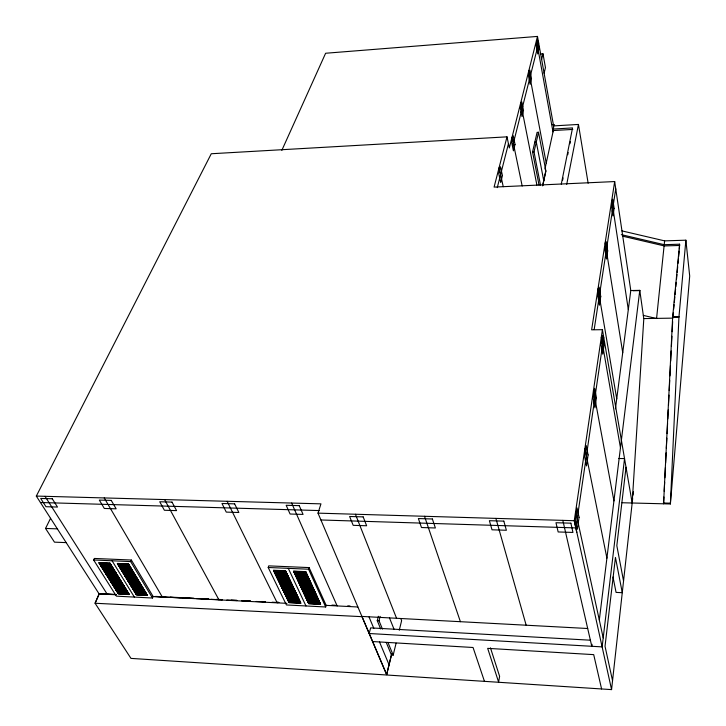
<?xml version="1.0" encoding="UTF-8"?>
<svg xmlns="http://www.w3.org/2000/svg" width="726" height="726" viewBox="0 0 726 726"><rect width="100%" height="100%" fill="white"/><g stroke="black" fill="none" stroke-linecap="round" stroke-linejoin="round"><path stroke-width="1.09" d="M622.064 502.746L670.379 503.971L678.937 317.099L685.879 240.188L664.617 240.869L621.955 230.895M663.909 497.001L663.573 503.799L672.648 317.198L679.59 244.199L664.208 244.689L621.311 234.652M664.199 491.348L664.644 482.291M664.871 477.762L665.379 467.571M665.606 463.043L666.114 452.852M666.341 448.323L666.849 438.132M667.076 433.603L667.584 423.421M667.802 418.893L668.256 409.836M668.483 405.308L668.991 395.116M669.218 390.588L669.726 380.397M669.953 375.868L670.461 365.677M670.688 361.149L671.196 350.967M671.414 346.438L671.922 336.247M672.149 331.718L672.657 321.527M670.379 503.971L689.7 276.052L685.879 240.188M673.356 312.543L672.83 318.133L644.162 318.578M673.674 309.185L674.1 304.72M674.318 302.479L674.844 296.889M675.053 294.656L675.588 289.066M675.797 286.824L676.224 282.36M676.541 279.002L676.968 274.528M677.177 272.295L677.712 266.705M678.03 263.347L678.456 258.883M678.665 256.641L679.2 251.051M679.409 248.818L679.59 244.199M664.617 240.869L656.567 318.532L643.327 315.393M281.824 150.382L325.62 53.252L537.485 36.418L509.334 147.941L507.002 136.842L211.275 153.749L36.318 496.103L99.144 593.941L95.079 603.252L130.97 658.391L611.564 689.609L632.664 498.499M633.036 495.123L633.408 491.747M626.03 467.254L616.828 545.671L623.552 581.009M599.313 620.022L639.778 290.346L630.785 290.536L615.43 408.847M592.035 644.298L591.781 646.285L562.822 520.37M594.086 403.184L595.556 393.038M603.714 337.227L575.863 527.92L320.91 519.979M507.002 136.842L494.088 187.099L614.677 181.564L591.626 329.822L602.417 329.686L574.266 520.705L576.789 532.494M613.443 203.825L594.177 329.54M612.29 211.366L615.748 188.805M566.716 184.35L578.45 124.436L553.72 125.897L553.303 130.544L544.927 169.094M561.289 184.105L572.551 127.921L553.03 129.056M562.668 180.112L563.104 177.906M567.732 154.765L568.177 152.56M569.937 143.739L570.382 141.543M542.64 185.593L545.843 170.782M542.694 185.838L545.888 171.027L538.529 132.277L537.095 132.359L532.557 151.979L539.055 185.121M540.489 185.057L534.009 151.897L538.529 132.277M544.11 73.235L545.453 67.591L542.994 53.815L540.734 53.978M391.722 653.745L386.668 674.599L362.047 616.673L95.079 603.252L99.163 593.941L116.115 594.757M541.623 59.432L542.994 53.815M386.286 642.528L391.45 655.024L393.174 655.124L396.106 643.163M399.264 630.268L401.614 620.685L400.797 618.588M391.45 655.024L386.631 674.59L318.006 513.137L320.956 503.853L36.3 496.076M536.959 49.731L538.656 42.934M514.144 140.082L512.529 146.525L538.311 44.331M521.168 112.303L522.684 106.241M508.445 143.721L497.274 187.635M380.696 628.988L377.257 620.657L378.4 616.274M382.457 629.088L379.026 620.757L380.161 616.365M325.675 606.981L326.155 605.366L309.085 567.587L268.747 565.872L268.203 567.487L286.416 604.949L325.675 606.981L308.577 569.22L309.085 567.587M152.496 598.024L153.113 596.482L131.342 560.027L94.335 558.448L93.636 559.982L116.378 596.155L152.496 598.024L130.68 561.579L131.342 560.027M66.184 542.612L54.477 542.159L45.538 528.446L50.557 518.3M553.303 130.544L572.805 129.419M534.844 142.087L536.287 142.006L543.774 180.847M532.557 151.979L534.009 151.897M552.304 124.781L554.564 124.672M679.727 245.461L664.354 245.942L622.599 236.177M633.036 290.754L639.815 290.609M672.675 316.854L678.955 316.754M672.648 317.198L678.937 317.099M618.488 458.496L624.542 458.587L602.135 646.884L369.162 633.508L370.65 627.881L590.265 640.196M663.373 503.009L670.18 503.172M40.429 502.51L319.513 510.578M318.006 513.137L574.266 520.705L611.564 689.609M45.538 528.446L57.599 528.873M93.636 559.982L130.68 561.579M268.203 567.487L308.577 569.22M99.017 562.877L110.062 563.358M117.458 563.675L128.593 564.166M273.575 570.491L285.599 571.008M293.658 571.362L305.8 571.888M99.172 563.122L110.216 563.603M117.603 563.93L128.747 564.411M273.693 570.745L285.726 571.271M293.776 571.616L305.918 572.152M99.326 563.367L110.37 563.857M117.757 564.175L128.892 564.665M273.82 570.999L285.844 571.525M293.894 571.879L306.036 572.406M99.48 563.621L110.515 564.102M117.911 564.429L129.046 564.91M273.947 571.253L285.962 571.779M294.021 572.133L306.154 572.669M99.634 563.866L110.67 564.347M118.057 564.674L129.192 565.164M274.065 571.516L286.089 572.043M294.139 572.397L306.272 572.923M99.789 564.111L110.824 564.592M118.211 564.919L129.346 565.409M274.192 571.77L286.207 572.297M294.257 572.651L306.39 573.186M99.952 564.356L110.978 564.846M118.365 565.173L129.491 565.654M274.319 572.024L286.334 572.551M294.375 572.905L306.508 573.44M100.106 564.61L111.132 565.091M118.519 565.418L129.645 565.908M274.437 572.279L286.452 572.814M294.502 573.168L306.626 573.703M100.261 564.855L111.287 565.336M118.665 565.663L129.791 566.153M274.564 572.542L286.57 573.068M294.62 573.422L306.744 573.957M100.415 565.1L111.432 565.59M118.819 565.917L129.945 566.407M274.691 572.796L286.697 573.322M294.738 573.676L306.862 574.212M100.569 565.345L111.586 565.835M118.973 566.162L130.09 566.652M274.809 573.05L286.815 573.576M294.856 573.939L306.98 574.475M100.723 565.59L111.74 566.08M119.118 566.407L130.244 566.897M274.936 573.304L286.933 573.839M294.974 574.193L307.098 574.729M100.878 565.835L111.895 566.325M119.273 566.652L130.39 567.151M275.054 573.558L287.06 574.094M295.101 574.447L307.216 574.983M101.032 566.089L112.049 566.579M119.427 566.906L130.544 567.396M275.181 573.821L287.178 574.348M295.219 574.711L307.334 575.246M101.186 566.334L112.194 566.825M119.572 567.151L130.689 567.641M275.308 574.075L287.296 574.602M295.337 574.965L307.452 575.5M101.341 566.579L112.348 567.07M119.726 567.396L130.834 567.895M275.426 574.33L287.423 574.865M295.455 575.219L307.57 575.754M101.495 566.825L112.503 567.315M119.872 567.641L130.989 568.14M275.553 574.584L287.541 575.119M295.573 575.473L307.679 576.017M101.64 567.07L112.657 567.56M120.026 567.895L131.134 568.385M275.671 574.838L287.659 575.373M295.691 575.727L307.797 576.272M101.794 567.315L112.802 567.805M120.18 568.14L131.288 568.63M275.798 575.092L287.786 575.627M295.818 575.99L307.915 576.526M101.93 567.532L112.938 568.022M120.325 568.385L131.433 568.875M275.907 575.319L287.886 575.854M295.936 576.244L308.033 576.78M102.085 567.777L113.093 568.267M120.48 568.63L131.578 569.13M276.025 575.573L288.013 576.108M296.054 576.498L308.151 577.034M102.239 568.022L113.238 568.512M120.625 568.875L131.733 569.375M276.152 575.827L288.131 576.362M296.172 576.753L308.269 577.297M102.393 568.267L113.392 568.767M120.779 569.12L131.878 569.62M276.27 576.081L288.249 576.616M296.29 577.007L308.387 577.551M102.547 568.512L113.546 569.012M120.924 569.365L132.023 569.865M276.397 576.335L288.376 576.871M296.408 577.261L308.505 577.805M102.702 568.757L113.701 569.257M121.079 569.611L132.177 570.11M276.515 576.589L288.494 577.125M296.526 577.515L308.614 578.059M102.856 569.002L113.846 569.502M121.233 569.865L132.323 570.364M276.642 576.843L288.612 577.379M296.644 577.769L308.731 578.313M103.01 569.248L114 569.747M121.378 570.11L132.468 570.609M276.76 577.097L288.73 577.633M296.762 578.032L308.849 578.577M103.165 569.493L114.154 569.992M121.532 570.355L132.622 570.854M276.887 577.351L288.857 577.887M296.889 578.286L308.967 578.831M103.31 569.738L114.3 570.237M121.678 570.6L132.767 571.099M277.005 577.606L288.975 578.15M297.007 578.54L309.085 579.085M103.464 569.983L114.454 570.482M121.832 570.845L132.922 571.344M277.132 577.86L289.093 578.404M297.125 578.794L309.203 579.339M103.618 570.228L114.608 570.727M121.977 571.09L133.067 571.589M277.25 578.114L289.211 578.658M297.243 579.049L309.321 579.593M103.773 570.473L114.753 570.972M122.131 571.335L133.212 571.843M277.377 578.368L289.338 578.912M297.361 579.303L309.43 579.847M103.927 570.718L114.908 571.217M122.277 571.58L133.357 572.088M277.495 578.622L289.456 579.167M297.478 579.557L309.548 580.101M104.081 570.963L115.062 571.462M122.431 571.825L133.511 572.333M277.622 578.876L289.574 579.421M297.596 579.811L309.666 580.364M104.235 571.208L115.207 571.707M277.74 579.121L289.692 579.675M122.576 572.07L133.657 572.578M297.714 580.065L309.784 580.618M104.381 571.453L115.361 571.952M122.73 572.315L133.802 572.823M277.867 579.375L289.819 579.92M297.832 580.319L309.902 580.873M104.526 571.68L115.498 572.179M277.976 579.611L289.928 580.165M122.894 572.587L133.965 573.095M297.969 580.6L310.029 581.154M104.68 571.925L115.652 572.424M278.103 579.865L290.046 580.419M123.048 572.832L134.119 573.34M298.087 580.854L310.147 581.408M104.834 572.17L115.806 572.669M123.193 573.077L134.265 573.585M278.221 580.119L290.164 580.664M298.204 581.109L310.256 581.662M104.989 572.415L115.951 572.914M278.348 580.373L290.291 580.918M123.347 573.322L134.41 573.83M298.322 581.363L310.374 581.916M105.134 572.651L116.106 573.159M278.466 580.628L290.409 581.172M123.493 573.567L134.555 574.075M298.44 581.617L310.492 582.17M105.288 572.896L116.251 573.404M123.638 573.812L134.709 574.32M278.593 580.882L290.527 581.426M298.558 581.871L310.61 582.424M105.442 573.141L116.405 573.649M278.711 581.127L290.645 581.68M123.792 574.057L134.855 574.565M298.676 582.125L310.728 582.679M105.597 573.386L116.559 573.894M278.838 581.381L290.763 581.934M123.937 574.302L135 574.81M298.794 582.379L310.837 582.933M105.751 573.631L116.704 574.139M124.092 574.547L135.145 575.056M278.956 581.635L290.89 582.188M298.912 582.633L310.955 583.187M105.896 573.876L116.859 574.375M279.074 581.889L291.008 582.443M124.237 574.792L135.299 575.301M299.03 582.878L311.073 583.441M106.05 574.112L117.004 574.62M279.201 582.143L291.126 582.688M124.391 575.037L135.444 575.546M299.148 583.132L311.191 583.695M106.205 574.357L117.158 574.865M124.536 575.273L135.59 575.791M279.319 582.388L291.244 582.942M299.266 583.386L311.3 583.949M106.359 574.602L117.303 575.11M279.446 582.642L291.362 583.196M124.681 575.518L135.735 576.036M299.384 583.64L311.418 584.203M106.504 574.847L117.458 575.355M279.564 582.896L291.48 583.45M124.836 575.763L135.88 576.281M299.502 583.895L311.536 584.457M106.658 575.083L117.612 575.6M124.981 576.008L136.034 576.526M279.682 583.141L291.598 583.704M299.62 584.149L311.645 584.702M106.813 575.328L117.757 575.836M279.809 583.395L291.725 583.949M125.135 576.253L136.179 576.771M299.738 584.394L311.763 584.956M106.967 575.573L117.911 576.081M125.28 576.498L136.325 577.016M279.927 583.65L291.843 584.203M299.856 584.648L311.881 585.21M107.094 575.782L118.039 576.299M280.036 583.867L291.943 584.421M125.416 576.725L136.461 577.243M299.965 584.884L311.989 585.446M107.248 576.027L118.193 576.535M280.154 584.121L292.061 584.675M125.571 576.97L136.606 577.488M300.083 585.138L312.107 585.7M107.403 576.272L118.338 576.78M125.716 577.206L136.751 577.724M280.281 584.366L292.179 584.929M300.201 585.392L312.216 585.955M107.548 576.508L118.492 577.025M280.399 584.621L292.306 585.183M125.861 577.451L136.905 577.969M300.319 585.646L312.334 586.209M107.702 576.753L118.637 577.27M280.517 584.875L292.424 585.428M126.015 577.696L137.051 578.214M300.437 585.891L312.452 586.463M107.856 576.998L118.783 577.506M126.161 577.941L137.196 578.459M280.644 585.12L292.542 585.682M300.555 586.145L312.561 586.708M108.002 577.234L118.937 577.751M280.762 585.374L292.66 585.936M126.306 578.186L137.341 578.704M300.673 586.399L312.679 586.962M108.156 577.479L119.082 577.996M280.88 585.628L292.778 586.181M126.46 578.422L137.486 578.949M300.782 586.644L312.797 587.216M108.31 577.724L119.236 578.232M126.605 578.667L137.631 579.185M281.007 585.873L292.896 586.436M300.9 586.898L312.906 587.47M108.455 577.96L119.382 578.477M281.125 586.127L293.014 586.69M126.751 578.912L137.777 579.43M301.018 587.153L313.024 587.715M108.61 578.205L119.536 578.722M126.905 579.148L137.922 579.675M281.243 586.372L293.132 586.935M301.136 587.407L313.142 587.969M108.764 578.44L119.681 578.958M127.05 579.393L138.076 579.92M281.361 586.626L293.25 587.189M301.254 587.652L313.251 588.223M108.909 578.686L119.835 579.203M281.488 586.871L293.368 587.434M127.195 579.638L138.221 580.156M301.372 587.906L313.369 588.477M109.063 578.931L119.981 579.448M127.349 579.874L138.367 580.401M281.606 587.125L293.485 587.688M301.49 588.151L313.487 588.722M109.209 579.167L120.126 579.684M281.724 587.37L293.603 587.942M127.495 580.119L138.512 580.646M301.608 588.405L313.596 588.977M109.363 579.412L120.28 579.929M281.851 587.624L293.721 588.187M127.64 580.364L138.657 580.891M301.726 588.659L313.714 589.231M109.517 579.647L120.425 580.174M127.785 580.6L138.802 581.127M281.969 587.869L293.839 588.441M301.834 588.904L313.823 589.476M109.662 579.892L120.58 580.41M282.087 588.124L293.966 588.695M127.948 580.864L138.956 581.39M301.962 589.176L313.95 589.748M109.817 580.138L120.725 580.655M282.214 588.378L294.084 588.94M128.094 581.109L139.102 581.635M302.08 589.43L314.068 590.002M109.971 580.373L120.879 580.9M128.239 581.345L139.247 581.871M282.332 588.623L294.202 589.194M302.197 589.675L314.176 590.247M110.116 580.618L121.024 581.136M282.45 588.868L294.32 589.439M128.393 581.59L139.392 582.116M302.315 589.929L314.294 590.501M110.27 580.854L121.169 581.381M282.568 589.122L294.438 589.693M128.538 581.825L139.537 582.361M302.433 590.174L314.403 590.755M110.416 581.099L121.324 581.617M128.684 582.07L139.682 582.597M282.695 589.367L294.556 589.939M302.551 590.429L314.521 591M110.57 581.335L121.469 581.862M282.813 589.621L294.674 590.193M128.829 582.316L139.828 582.842M302.66 590.674L314.639 591.254M110.715 581.571L121.614 582.098M128.983 582.551L139.973 583.087M282.931 589.866L294.792 590.438M302.778 590.928L314.748 591.499M110.869 581.816L121.768 582.343M283.049 590.12L294.91 590.692M129.128 582.797L140.118 583.323M302.896 591.173L314.866 591.754M111.014 582.052L121.914 582.579M283.167 590.365L295.028 590.937M129.273 583.032L140.263 583.568M303.014 591.427L314.975 591.999M111.169 582.297L122.059 582.824M129.419 583.277L140.408 583.804M283.294 590.61L295.146 591.182M303.132 591.672L315.093 592.253M111.323 582.533L122.213 583.06M283.412 590.864L295.264 591.436M129.564 583.513L140.554 584.049M303.241 591.926L315.202 592.498M111.468 582.778L122.358 583.305M283.53 591.109L295.373 591.681M129.709 583.758L140.699 584.285M303.359 592.171L315.32 592.752M111.623 583.014L122.503 583.541M129.863 583.994L140.844 584.53M283.648 591.354L295.491 591.935M303.477 592.416L315.438 592.997M111.768 583.25L122.658 583.786M283.766 591.608L295.609 592.18M130.008 584.239L140.989 584.766M303.595 592.67L315.547 593.251M111.922 583.495L122.803 584.022M283.893 591.853L295.727 592.425M112.067 583.731L122.948 584.258M130.154 584.475L141.134 585.011M284.011 592.098L295.845 592.679M303.713 592.915L315.665 593.496M130.299 584.72L141.28 585.256M303.822 593.169L315.774 593.75M112.203 583.949L123.084 584.484M284.12 592.325L295.954 592.906M130.426 584.929L141.407 585.465M303.922 593.378L315.874 593.968M112.358 584.185L123.229 584.72M130.571 585.165L141.552 585.7M284.238 592.57L296.072 593.151M304.04 593.632L315.991 594.213M112.503 584.43L123.384 584.956M284.356 592.824L296.19 593.396M130.716 585.401L141.697 585.946M304.158 593.877L316.1 594.467M112.648 584.666L123.529 585.201M130.871 585.646L141.842 586.181M284.474 593.069L296.308 593.65M304.276 594.131L316.218 594.712M112.802 584.902L123.674 585.437M284.592 593.314L296.426 593.895M131.016 585.882L141.987 586.417M304.394 594.376L316.327 594.957M155.509 596.409L165.682 596.899M170.202 597.117L180.375 597.607M186.028 597.87L193.942 598.251M200.721 598.578L208.634 598.959M216.548 599.331L222.192 599.603M231.24 600.039L236.894 600.311M245.933 600.738L250.452 600.956M261.759 601.5L265.144 601.663M276.452 602.199L278.711 602.308M152.279 596.491L194.087 598.487M196.347 598.596L208.779 599.195M211.039 599.304L222.338 599.848M226.857 600.057L237.03 600.547M241.549 600.765L250.588 601.201M256.233 601.473L265.271 601.899M272.059 602.226L278.838 602.553M331.945 605.094L335.339 605.257M347.763 605.856L350.023 605.965M112.947 585.147L123.819 585.673M284.719 593.559L296.544 594.14M131.161 586.127L142.133 586.662M304.503 594.621L316.445 595.211M113.102 585.383L123.974 585.918M131.306 586.363L142.278 586.898M284.837 593.814L296.662 594.385M304.621 594.875L316.554 595.456M113.247 585.619L124.119 586.154M284.955 594.059L296.771 594.639M131.451 586.599L142.414 587.143M304.738 595.12L316.672 595.701M113.401 585.855L124.264 586.39M131.597 586.844L142.559 587.379M285.073 594.304L296.889 594.884M304.847 595.365L316.781 595.955M113.546 586.1L124.409 586.635M285.191 594.549L297.007 595.129M131.742 587.08L142.704 587.624M304.965 595.61L316.899 596.2M113.701 586.336L124.563 586.871M285.309 594.794L297.125 595.374M131.887 587.316L142.85 587.86M305.083 595.865L317.008 596.454M113.846 586.572L124.709 587.107M132.032 587.561L142.995 588.096M285.427 595.039L297.243 595.629M305.201 596.11L317.117 596.699M113.991 586.808L124.854 587.352M285.545 595.293L297.361 595.874M132.177 587.797L143.14 588.341M305.31 596.355L317.235 596.944M114.145 587.053L124.999 587.588M285.672 595.538L297.478 596.119M132.323 588.033L143.285 588.577M305.428 596.6L317.344 597.189M114.291 587.289L125.144 587.824M132.477 588.278L143.43 588.813M285.79 595.783L297.596 596.364M305.546 596.854L317.462 597.444M114.445 587.525L125.299 588.06M285.908 596.028L297.705 596.609M132.622 588.514L143.566 589.058M305.655 597.099L317.571 597.689M114.59 587.761L125.444 588.305M132.767 588.75L143.712 589.294M286.026 596.273L297.823 596.863M305.773 597.344L317.689 597.934M114.726 587.978L125.571 588.514M286.135 596.491L297.932 597.081M132.931 589.022L143.875 589.566M305.9 597.625L317.816 598.215M114.871 588.214L125.725 588.75M286.253 596.745L298.05 597.326M115.017 588.45L125.87 588.995M133.076 589.258L144.02 589.802M286.371 596.99L298.168 597.571M306.018 597.87L317.924 598.46M133.221 589.503L144.165 590.047M306.136 598.115L318.042 598.714M115.171 588.686L126.015 589.231M286.489 597.235L298.277 597.816M133.366 589.739L144.311 590.283M306.245 598.36L318.151 598.959M115.316 588.922L126.161 589.467M286.607 597.48L298.395 598.07M115.461 589.158L126.306 589.703M133.511 589.975L144.456 590.519M286.725 597.725L298.513 598.315M306.363 598.614L318.269 599.204M133.657 590.211L144.592 590.755M306.481 598.859L318.378 599.449M115.615 589.403L126.451 589.939M286.843 597.97L298.631 598.56M115.761 589.639L126.596 590.184M133.802 590.447L144.737 591M286.961 598.215L298.749 598.805M306.59 599.104L318.487 599.694M133.947 590.692L144.882 591.236M306.708 599.349L318.605 599.948M115.906 589.875L126.741 590.419M287.079 598.46L298.858 599.05M134.092 590.928L145.028 591.472M306.826 599.594L318.714 600.193M116.06 590.111L126.896 590.655M287.197 598.705L298.976 599.295M116.205 590.347L127.041 590.891M134.237 591.164L145.164 591.708M287.315 598.95L299.094 599.54M306.935 599.839L318.823 600.438M134.383 591.4L145.309 591.953M307.053 600.084L318.941 600.683M116.351 590.583L127.186 591.127M287.432 599.195L299.212 599.785M116.505 590.819L127.331 591.363M134.528 591.636L145.454 592.189M287.55 599.44L299.33 600.03M307.171 600.329L319.05 600.928M134.673 591.871L145.599 592.425M307.279 600.574L319.168 601.173M116.65 591.055L127.477 591.599M287.668 599.685L299.439 600.275M134.818 592.107L145.735 592.661M307.397 600.819L319.277 601.418M116.795 591.291L127.622 591.835M287.786 599.93L299.557 600.52M116.94 591.527L127.767 592.071M134.963 592.352L145.881 592.897M287.904 600.166L299.675 600.765M307.506 601.064L319.386 601.663M135.109 592.588L146.026 593.142M307.624 601.309L319.504 601.918M117.095 591.763L127.912 592.307M288.022 600.411L299.793 601.01M135.254 592.824L146.171 593.378M307.742 601.555L319.612 602.163M117.24 591.999L128.057 592.543M288.14 600.656L299.902 601.255M135.39 593.06L146.307 593.614M307.851 601.8L319.721 602.408M117.385 592.235L128.203 592.779M288.258 600.901L300.019 601.5M135.535 593.296L146.452 593.85M307.969 602.045L319.839 602.653M117.53 592.47L128.348 593.024M288.376 601.146L300.137 601.745M117.685 592.706L128.493 593.26M135.68 593.532L146.598 594.086M288.494 601.391L300.255 601.99M308.078 602.29L319.948 602.898M135.826 593.768L146.743 594.322M308.196 602.535L320.057 603.143M117.83 592.942L128.638 593.496M288.612 601.636L300.364 602.235M117.975 593.178L128.783 593.732M135.971 594.004L146.879 594.558M288.73 601.881L300.482 602.471M308.305 602.78L320.175 603.388M136.116 594.24L147.024 594.794M308.423 603.025L320.284 603.633M118.12 593.414L128.938 593.968M288.848 602.117L300.6 602.716M136.261 594.476L147.169 595.03M308.541 603.27L320.393 603.878M118.311 593.705L129.11 594.258M288.993 602.426L300.745 603.025M136.424 594.748L147.333 595.311M308.668 603.551L320.529 604.159M153.113 596.482L286.933 603.351M326.155 605.366L357.836 606.99M361.902 616.428L587.697 628.507M377.257 620.657L379.026 620.757M372.574 641.539L473.053 647.492L484.387 681.124M45.021 496.321L107.176 594.131M112.076 560.781L134.355 597.09M162.288 596.953L104.217 497.936M164.584 499.579L218.953 599.867M227.12 501.294L277.214 602.852M288.295 568.349L305.955 605.965M291.625 503.054L337.154 605.929M369.062 617.036L373.845 628.444M379.489 641.929L389.054 664.753M388.029 642.628L393.174 655.124M389.454 617.844L394.082 629.351M355.422 514.244L396.559 618.28M424.51 516.277L460.402 621.701M490.458 647.846L499.615 676.342L498.599 682.068L487.672 648.354L593.705 654.634L601.591 688.947M495.885 518.391L526.168 625.213M499.08 167.661L503.245 186.7M575.636 511.458L603.206 637.882M612.544 680.725L605.03 646.267L615.448 557.441L622.264 592.688L616.075 592.407L613.007 577.007M512.066 137.114L522.175 186.001M584.911 448.477L606.909 558.14M520.687 102.965L536.895 185.057M528.8 70.812L546.233 163.087M593.432 390.633L613.933 500.904M536.45 40.493L553.012 131.887M537.485 36.418L553.657 126.197M601.3 337.245L620.458 447.742M602.417 329.686L632.164 503.009L643.799 318.768L639.778 290.346M598.024 288.658L616.737 398.81M578.45 124.436L588.142 183.233M605.157 242.838L622.726 352.654M611.764 200.312L628.308 309.594M614.677 181.564L630.785 290.536M579.067 517.275L577.333 529.245L575.291 519.979L577.052 507.991L579.067 517.275M588.096 454.93L586.508 465.929L584.621 456.6L586.236 445.582L588.096 454.93M596.418 397.703L594.957 407.849L593.206 398.492L594.694 388.346L596.418 397.703M604.096 344.786L602.743 354.17L601.11 344.814L602.48 335.43L604.096 344.786M614.132 208.407L612.98 215.949L611.582 206.756L612.753 199.223L614.132 208.407M600.747 296.471L599.422 305.165L597.834 295.863L599.177 287.169L600.747 296.471M607.698 250.906L606.473 258.991L604.985 249.735L606.228 241.658L607.698 250.906M515.033 144.383L513.427 150.836L511.63 142.187L513.255 135.753L515.033 144.383M523.519 110.506L522.012 116.577L520.315 108.011L521.84 101.958L523.519 110.506M531.514 78.599L530.098 84.325L528.492 75.849L529.926 70.141L531.514 78.599M539.064 48.506L537.721 53.905L536.196 45.529L537.549 40.139L539.064 48.506M502.437 175.565L500.686 182.48L498.744 173.632L500.504 166.726L502.437 175.565M52.272 498.771L40.701 498.444L45.992 506.712L57.499 507.057L52.272 498.771M111.241 500.414L99.326 500.078L104.308 508.463L116.16 508.817L111.241 500.414M172.008 502.102L159.729 501.766L164.375 510.26L176.581 510.623L172.008 502.102M234.634 503.853L221.984 503.499L226.267 512.111L238.854 512.492L234.634 503.853M299.23 505.65L286.171 505.287L290.082 514.026L303.06 514.416L299.23 505.65M363.172 516.894L349.623 516.485L353.172 525.334L366.639 525.769L363.172 516.894M432.369 518.981L418.376 518.555L421.479 527.53L435.382 527.974L432.369 518.981M503.835 521.132L489.378 520.696L492.019 529.798L506.376 530.261L503.835 521.132M570.881 523.183L555.98 522.729L558.158 531.958L572.95 532.43L570.881 523.183M109.907 563.104L98.863 562.623L118.492 593.995L129.292 594.549L109.907 563.104M128.448 563.911L117.303 563.43L136.533 594.921L147.432 595.474L128.448 563.911M285.481 570.754L273.448 570.228L289.139 602.725L300.882 603.324L285.481 570.754M305.682 571.634L293.54 571.108L308.75 603.733L320.602 604.331L305.682 571.634M115.951 594.521L98.999 593.705L115.933 594.576"/></g></svg>
